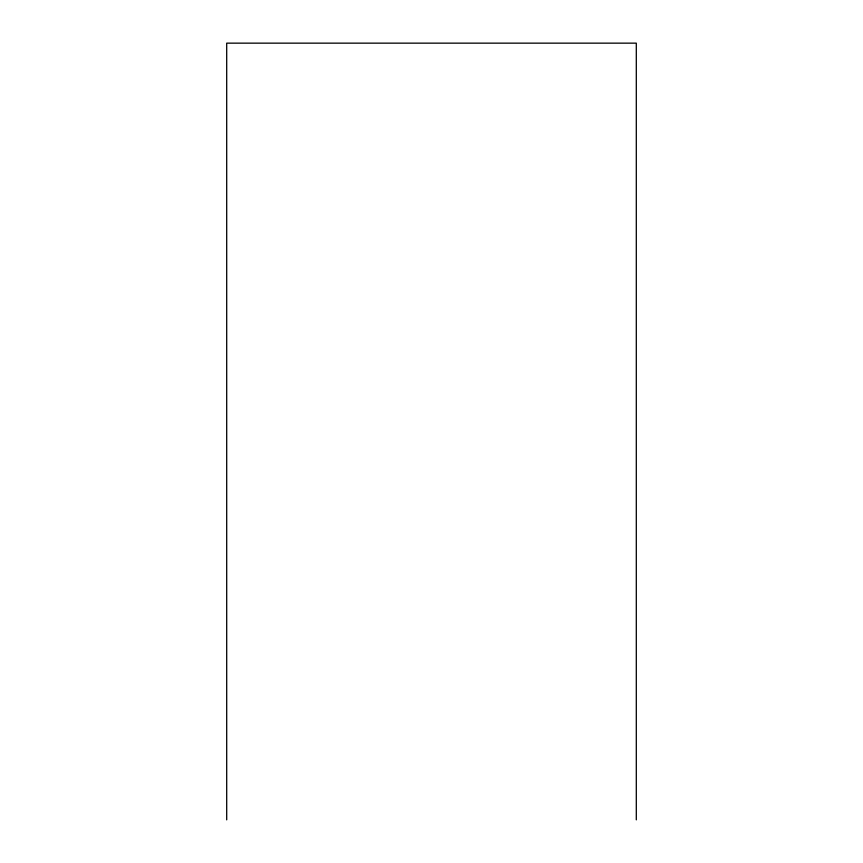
<?xml version="1.0" encoding="UTF-8"?>
<svg xmlns="http://www.w3.org/2000/svg" width="863" height="863" viewBox="0 0 863 863"><rect width="100%" height="100%" fill="white"/><g stroke="black" fill="none" stroke-linecap="round" stroke-linejoin="round"><path stroke-width="1.29" d="M636.301 819.85L636.301 43.15L226.699 43.15L226.699 819.85"/></g></svg>
